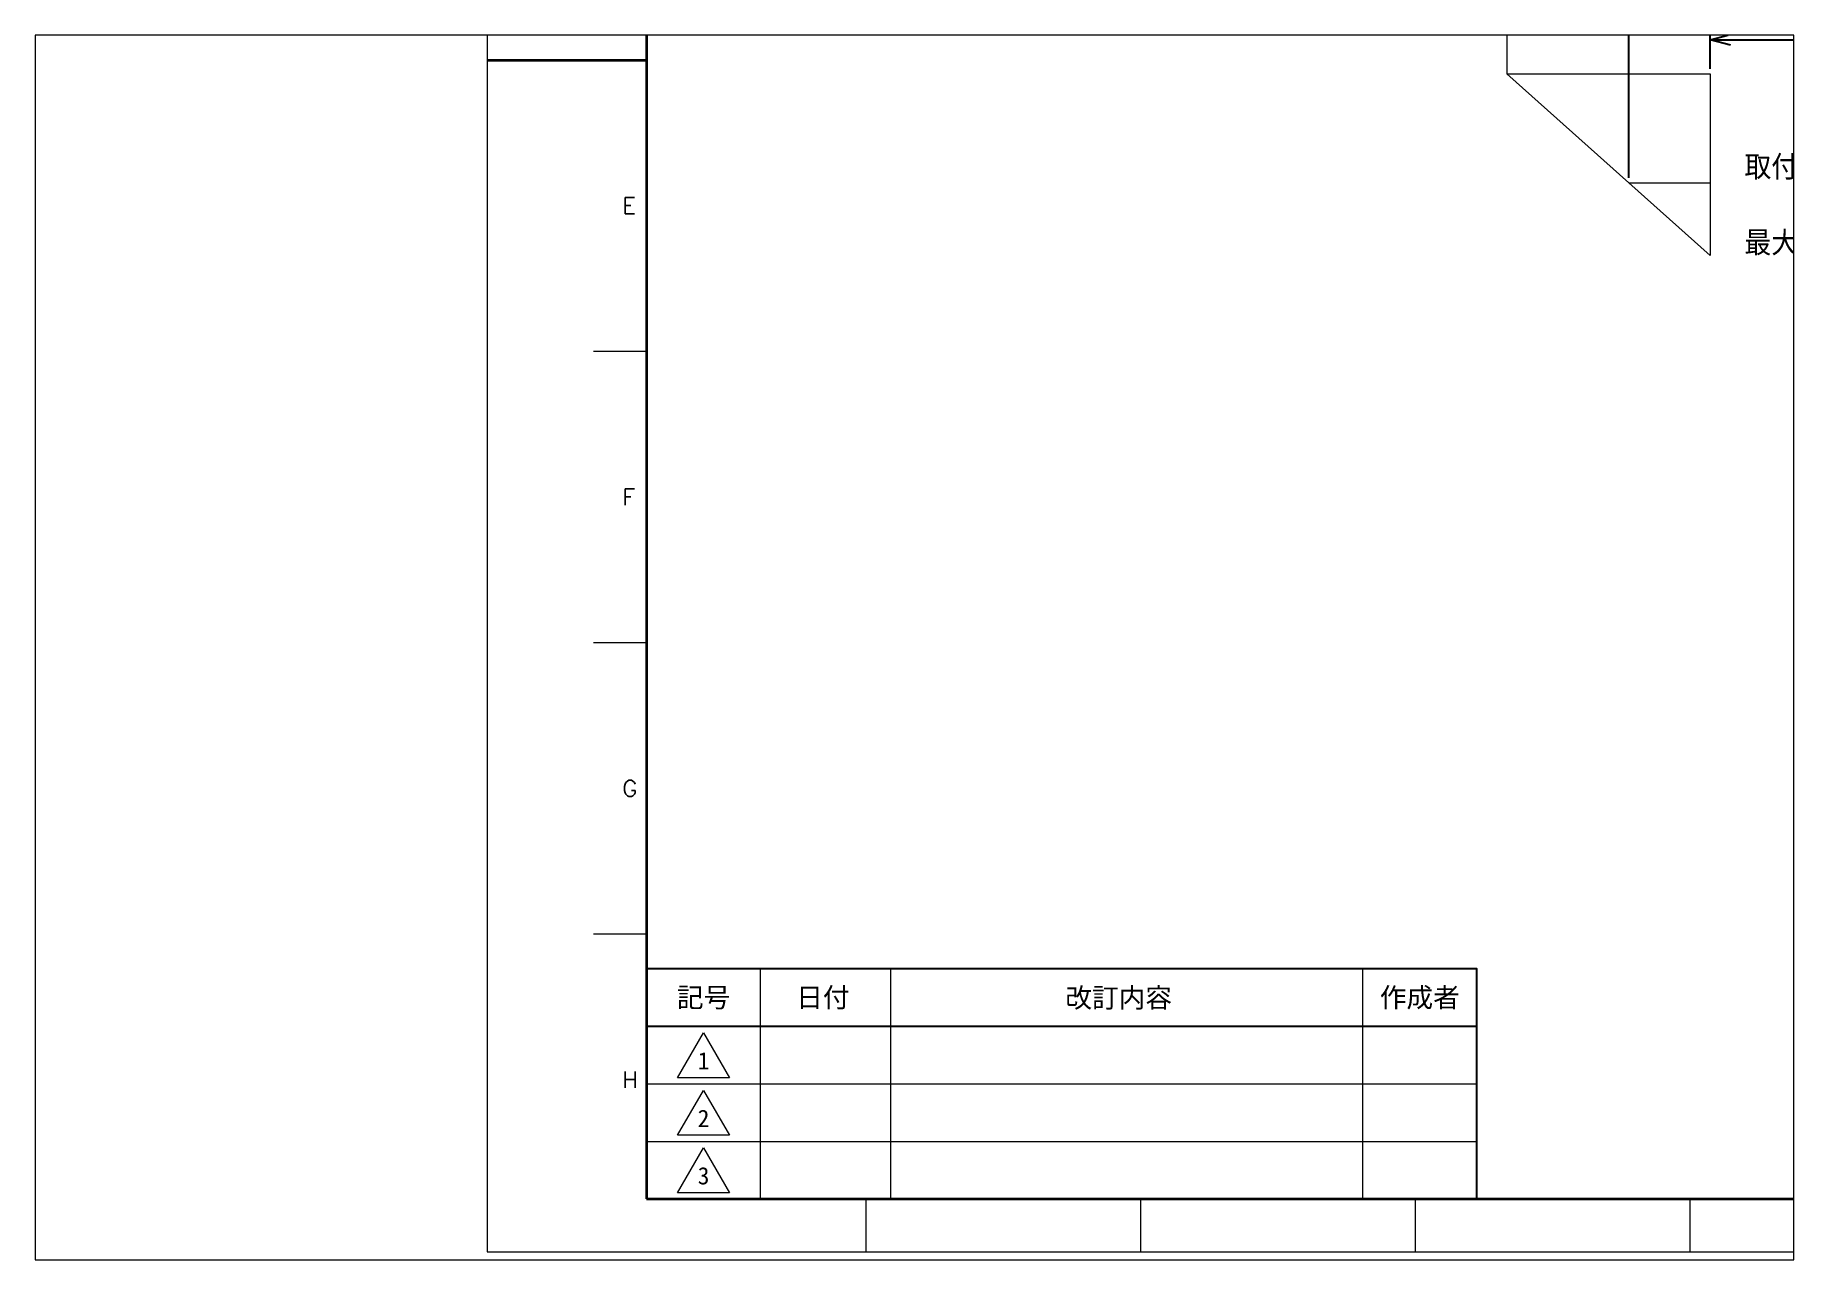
# Paper-space layout 'レイアウト1' of a CAD drawing. Header units: millimetres. Extents: x 29 to 258, y 20 to 179.
# The model-space entities are those that its viewports show. They can reach past a viewport. Long polylines and large blocks are cut down to what shows.
import ezdxf
from ezdxf import colors
from ezdxf.entities.mleader import LeaderData, LeaderLine
from ezdxf.enums import TextEntityAlignment as Align
from ezdxf.math import Vec2, Vec3

# ---------------------------------------------------------------- set-up
doc = ezdxf.new("R2010")
doc.units = ezdxf.units.MM
doc.header["$LTSCALE"] = 0.8
doc.header["$PDMODE"] = 99
doc.header["$PDSIZE"] = 1
for name, color, linetype, lineweight in [('01_NORMAL', 7, 'Continuous', 25), ('08_DIM', 3, 'Continuous', 13), ('90_FRAME', 5, 'Continuous', 35)]:
    doc.layers.add(name, color=color, linetype=linetype, lineweight=lineweight)
doc.layers.add('91_BLANK', color=5, linetype='Continuous', lineweight=0, plot=False)
doc.styles.add('KSS_TXT', font='txt.shx', dxfattribs={"bigfont": 'extfont2.shx'})
doc.styles.add('MS_G', font='MS Gothic.ttf')
doc.styles.get("Standard").update_dxf_attribs({"font": 'txt.shx', "bigfont": 'extfont2.shx'})
doc.styles.add('表題用', font='MS PGothic.ttf')
doc.dimstyles.new('KSS_DIM', dxfattribs={"dimscale": 2, "dimtxt": 3, "dimasz": 2.5, "dimexe": 1.25, "dimexo": 0.625, "dimtad": 1, "dimdsep": 46, "dimtxsty": 'KSS_TXT', "dimblk": 'OPEN30', "dimcen": 0, "dimazin": 2, "dimtfac": 0.75, "dimtmove": 0, "dimatfit": 3, "dimldrblk": 'OPEN30', "dimfxl": 1.25, "dimtolj": 1, "dimarcsym": 0})

# ---------------------------------------------------------------- blocks, each defined once
blk = doc.blocks.new('AM_BALLOON1')
at = {"transparency": 16777216}
blk.add_circle((0, 0), 5, dxfattribs=at)
blk.add_attdef('B_NUMBER', text='', height=3, dxfattribs=at).set_placement((0, 0), align=Align.MIDDLE_CENTER)
blk = doc.blocks.new('_OPEN')
at = {"color": 0, "linetype": 'ByBlock'}
for p, q in [((-1, 0.167), (0, 0)), ((0, 0), (-1, -0.167)), ((0, 0), (-1, 0))]:
    blk.add_line(p, q, dxfattribs=at)
blk = doc.blocks.new('_Open30')
at = {"color": 0, "linetype": 'ByBlock', "lineweight": -2}
for p, q in [((-1, 0.268), (0, 0)), ((0, 0), (-1, -0.268)), ((0, 0), (-1, 0))]:
    blk.add_line(p, q, dxfattribs=at)
blk = doc.blocks.new('*D143')
at = {"layer": '08_DIM', "color": 0, "lineweight": -2, "transparency": 16777216}
for p, q in [((370.52, 341.94), (370.52, 308.81)), ((280.52, 263.91), (280.52, 313.81)), ((285.52, 311.31), (365.52, 311.31))]:
    blk.add_line(p, q, dxfattribs=at)
at = {"layer": 'Defpoints', "color": 0, "transparency": 16777216}
for p in [(370.52, 343.19), (370.52, 311.31), (280.52, 262.66)]:
    blk.add_point(p, dxfattribs=at)
at = {"layer": '08_DIM', "color": 0, "lineweight": -2, "transparency": 16777216, "xscale": 5, "yscale": 5, "zscale": 5, "rotation": 180}
blk.add_blockref('_Open30', (280.52, 311.31), dxfattribs=at)
at = {"layer": '08_DIM', "color": 0, "lineweight": -2, "transparency": 16777216, "xscale": 5, "yscale": 5, "zscale": 5}
blk.add_blockref('_Open30', (370.52, 311.31), dxfattribs=at)
at = {"layer": '08_DIM', "color": 0, "transparency": 16777216, "insert": (325.52, 315.56), "char_height": 6, "attachment_point": 5, "style": 'KSS_TXT'}
blk.add_mtext('\\A1;90', dxfattribs=at)
blk = doc.blocks.new('*D144')
at = {"layer": '08_DIM', "color": 0, "lineweight": -2, "transparency": 16777216}
for p, q in [((370.52, 341.94), (370.52, 295.28)), ((300.52, 290.65), (300.52, 300.28)), ((305.52, 297.78), (365.52, 297.78))]:
    blk.add_line(p, q, dxfattribs=at)
at = {"layer": 'Defpoints', "color": 0, "transparency": 16777216}
for p in [(370.52, 343.19), (370.52, 297.78), (300.52, 289.4)]:
    blk.add_point(p, dxfattribs=at)
at = {"layer": '08_DIM', "color": 0, "lineweight": -2, "transparency": 16777216, "xscale": 5, "yscale": 5, "zscale": 5, "rotation": 180}
blk.add_blockref('_Open30', (300.52, 297.78), dxfattribs=at)
at = {"layer": '08_DIM', "color": 0, "lineweight": -2, "transparency": 16777216, "xscale": 5, "yscale": 5, "zscale": 5}
blk.add_blockref('_Open30', (370.52, 297.78), dxfattribs=at)
at = {"layer": '08_DIM', "color": 0, "transparency": 16777216, "insert": (335.52, 302.03), "char_height": 6, "attachment_point": 5, "style": 'KSS_TXT'}
blk.add_mtext('\\A1;70', dxfattribs=at)

msp = doc.modelspace()

# ---------------------------------------------------------------- linework, layer by layer
at = {"layer": '08_DIM'}
for p, q in [((250.518, 322.29), (250.518, 289.397)), ((250.518, 289.397), (300.519, 289.397)), ((300.519, 244.843), (250.518, 289.397)), ((300.519, 289.397), (300.519, 244.843)), ((280.519, 262.664), (300.519, 262.664))]:
    msp.add_line(p, q, dxfattribs=at)
at = {"layer": '90_FRAME'}
msp.add_line((0, 292.812), (39.164, 292.812), dxfattribs=at)
at = {"layer": '90_FRAME', "color": 4, "lineweight": 13}
for p, q in [((39.164, 221.233), (26.096, 221.233)), ((39.164, 149.654), (26.096, 149.654)), ((39.164, 78.074), (26.096, 78.074)), ((93.133, 0), (93.133, 13.01)), ((160.615, 0), (160.615, 13.01)), ((228.097, 0), (228.097, 13.01)), ((295.58, 0), (295.58, 13.01))]:
    msp.add_line(p, q, dxfattribs=at)
at = {"layer": '90_FRAME', "color": 0, "lineweight": 13}
for p, q in [((67.164, 13.01), (67.164, 69.581)), ((99.164, 13.01), (99.164, 69.581)), ((215.164, 13.01), (215.164, 69.581)), ((39.164, 41.296), (243.164, 41.296)), ((39.164, 27.153), (243.164, 27.153))]:
    msp.add_line(p, q, dxfattribs=at)
at = {"layer": '90_FRAME', "color": 0, "lineweight": 25}
msp.add_line((39.164, 55.438), (243.164, 55.438), dxfattribs=at)
at = {"layer": '90_FRAME'}
msp.add_lwpolyline([(39.164, 13.01), (821.924, 13.01), (821.924, 572.615), (39.164, 572.615)], close=True, dxfattribs=at)
at = {"layer": '90_FRAME', "color": 0, "lineweight": 25}
msp.add_lwpolyline([(39.164, 13.01), (243.164, 13.01), (243.164, 69.581), (39.164, 69.581)], close=True, dxfattribs=at)
at = {"layer": '90_FRAME', "color": 0, "lineweight": 13}
for points in [[(46.8, 42.798), (53.164, 53.821), (59.529, 42.798), (46.8, 42.798)], [(46.8, 28.655), (53.164, 39.678), (59.529, 28.655), (46.8, 28.655)], [(46.8, 14.512), (53.164, 25.535), (59.529, 14.512), (46.8, 14.512)]]:
    msp.add_lwpolyline(points, dxfattribs=at)
at = {"layer": '91_BLANK'}
msp.add_lwpolyline([(0, 0), (834.992, 0), (834.992, 587.7), (0, 587.7)], close=True, dxfattribs=at)

# ---------------------------------------------------------------- texts
at = {"layer": '08_DIM', "style": 'KSS_TXT'}
for s, p in [('取付時荷重：48.3kgf', (308.921, 263.46)), ('最大荷重：81.5kgf', (308.921, 244.812))]:
    msp.add_text(s, height=6, dxfattribs=at).set_placement(p)
at = {"layer": '90_FRAME', "color": 0, "lineweight": 13, "style": 'KSS_TXT'}
for s, p in [('E', (33.228, 257.023)), ('F', (33.228, 185.443)), ('G', (33.228, 113.864)), ('H', (33.228, 42.285))]:
    msp.add_text(s, height=4.033, dxfattribs=at).set_placement(p, align=Align.MIDDLE_LEFT)
at = {"layer": '90_FRAME', "color": 0, "style": '表題用'}
for s, p in [('記号', (53.164, 62.51)), ('日付', (82.477, 62.51)), ('作成者', (229.164, 62.51))]:
    msp.add_text(s, height=4.8, dxfattribs=at).set_placement(p, align=Align.MIDDLE_CENTER)
msp.add_text('改訂内容', height=4.8, dxfattribs=at).set_placement((155.164, 62.51), align=Align.MIDDLE)
at = {"layer": '90_FRAME', "color": 0, "lineweight": 13, "style": 'MS_G'}
for s, p in [('1', (53.164, 46.953)), ('2', (53.164, 32.81)), ('3', (53.164, 18.667))]:
    msp.add_text(s, height=4.243, dxfattribs=at).set_placement(p, align=Align.MIDDLE)

# ---------------------------------------------------------------- dimensions: what is measured, and where the dimension line sits
at = {"layer": '08_DIM'}
for base, p1, picture, middle in [((370.519, 311.312), (280.519, 262.664), '*D143', (325.519, 315.562)), ((370.519, 297.781), (300.519, 289.397), '*D144', (335.519, 302.031))]:
    dim = msp.add_linear_dim(base=base, p1=p1, p2=(370.519, 343.193), dimstyle='KSS_DIM', override={"dimarcsym": 1}, dxfattribs=at)
    dim.commit()
    dim.dimension.update_dxf_attribs({"geometry": picture, "text_midpoint": middle})

# ---------------------------------------------------------------- leaders
ml = msp.add_multileader_block('Standard', dxfattribs=at)
ml.set_content('AM_BALLOON1', color=256, scale=2.5)
ml.set_attribute('B_NUMBER', '23', width=0)
ml.set_leader_properties(color=256, linetype='ByLayer', lineweight=-1)
ml.set_arrow_properties(name='OPEN')
ml.build(insert=Vec2(0, 0))
ml.multileader.update_dxf_attribs({"leader_type": 0, "has_dogleg": 0, "text_right_attachment_type": 6, "dogleg_length": 0, "arrow_head_size": 5, "scale": 2.5, "block_connection_type": 1})
ctx = ml.context
ctx.base_point, ctx.scale, ctx.char_height, ctx.arrow_head_size, ctx.landing_gap_size, ctx.plane_origin = Vec3(121.636, 502.243), 2.5, 10, 5, 5, Vec3(121.636, 502.243)
ctx.right_attachment, ctx.attachment_type = 6, 1
notes = []
notes.append((ctx, [(0, (0, 0, 0), (0, 0), (1, 0), 1, [])]))
ctx.block.insert = Vec3(121.636, 502.243)
for ctx, leaders in notes:
    for number, flags, end, landing, length, lines in leaders:
        leader = LeaderData()
        leader.index, (leader.has_last_leader_line, leader.has_dogleg_vector, leader.attachment_direction) = number, flags
        leader.last_leader_point, leader.dogleg_vector, leader.dogleg_length = Vec3(end), Vec3(landing), length
        for number, points, colour, breaks in lines:
            line = LeaderLine()
            line.index, line.vertices, line.color, line.breaks = number, Vec3.list(points), colors.encode_raw_color(colour), breaks
            leader.lines.append(line)
        ctx.leaders.append(leader)

psp = doc.layouts.new('レイアウト1')

# ---------------------------------------------------------------- viewports
at = {"layer": '01_NORMAL'}
psp.add_viewport(center=(143.2, 99.71), size=(229.12, 159.5289), view_center_point=(104.994, 148.5), view_height=300.88387, dxfattribs=at)

doc.saveas('drawing.dxf')
